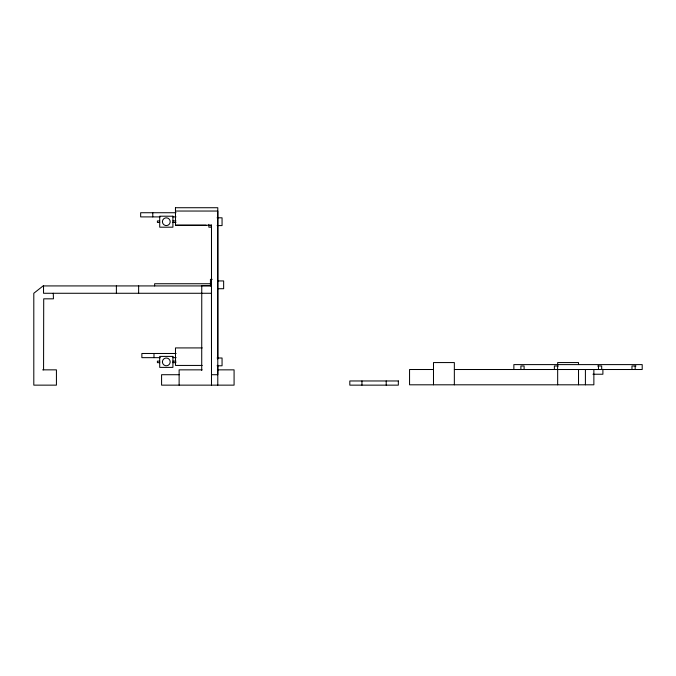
<?xml version="1.0" encoding="UTF-8"?>
<svg xmlns="http://www.w3.org/2000/svg" width="676" height="676" viewBox="0 0 676 676"><rect width="100%" height="100%" fill="white"/><g stroke="black" fill="none" stroke-linecap="round" stroke-linejoin="round"><path stroke-width="1.01" d="M217.79 218.23L217.79 207.726L175.481 207.726L175.481 211.039L217.79 211.047L217.79 385.143M211.487 347.92L211.495 225.243L175.481 225.243L175.481 207.726M217.79 365.26L217.79 374.715L211.495 374.715M217.79 358.956L217.79 218.847M43.568 369.848L43.712 298.826L53.446 298.826L53.269 293.274M175.997 212.729L140.659 212.729L140.659 216.903L160.17 216.903M172.828 216.903L175.997 216.903M217.097 217.807L222.058 217.807L222.058 225.59L217.097 225.59M159.705 220.934L157.407 220.934L157.407 222.463L159.705 222.463M172.912 220.934L175.988 220.934M172.912 222.463L175.988 222.463M175.481 225.243L206.07 225.243M212.205 279.34L210.439 279.34L210.439 285.923M217.689 280.937L223.646 280.937L223.646 288.72L217.689 288.72M210.439 283.734L154.635 283.734L154.635 285.923M43.534 285.923L211.487 285.923M211.487 293.274L43.534 293.274L43.534 285.585L33.8 293.274L33.8 385.143L56.429 385.143L56.429 369.848L42.63 369.848M202.225 347.92L175.481 347.92L175.481 365.437L202.234 365.437M176.14 353.48L141.867 353.48L141.867 357.655L160.322 357.655M172.98 357.655L176.14 357.655M217.097 358.001L222.058 358.001L222.058 365.784L217.097 365.784M159.705 361.128L157.407 361.128L157.407 362.657L159.705 362.657M172.912 361.128L175.988 361.128M172.912 362.657L175.988 362.657M558.427 365.995L554.379 365.995L554.379 369.51M597.635 365.995L601.682 365.995L601.682 369.51M636.015 365.995L631.959 365.995L631.959 369.51M433.493 369.51L409.555 369.51L409.555 384.805L593.866 384.805L593.866 369.51M454.348 369.51L642.2 369.51L642.2 364.601L513.861 364.601L513.861 369.51M202.09 369.848L179.123 369.848L179.123 385.143M217.376 369.848L234.082 369.848L234.082 385.143L161.581 385.143L161.581 374.715L179.258 374.715M592.979 374.234L602.899 374.234L602.899 369.282M635.17 365.995L635.17 369.51M598.471 365.995L598.471 369.51M585.408 369.51L585.408 384.805M578.521 364.584L578.521 362.564L557.666 362.564L557.666 364.584M578.521 369.637L578.521 384.805M557.666 369.51L557.666 384.805M557.59 365.995L557.59 369.51M524.103 369.51L524.103 365.995L520.892 365.995L520.892 369.51M454.348 384.805L454.348 362.564L433.493 362.564L433.493 384.805M386.207 380.968L386.207 385.143M361.947 380.968L361.947 385.143M211.487 385.143L211.487 285.585L201.761 285.585L201.718 370.355M211.149 224.778L211.149 227.195L208.85 227.195L208.85 224.356M153.993 353.48L153.993 357.655M152.784 212.729L152.784 216.903M138.631 285.923L138.631 293.274M116.39 285.923L116.39 293.274M162.426 221.415L162.426 221.956A3.895 3.895 0 0 0 168.324 225.032A3.895 3.895 0 0 0 168.341 218.382A3.895 3.895 0 0 0 162.426 221.415M162.426 361.609L162.417 362.15A3.895 3.895 0 0 0 168.316 365.226A3.895 3.895 0 0 0 168.341 358.576A3.895 3.895 0 0 0 162.426 361.609M172.912 216.21L159.705 216.21L159.705 227.195L172.912 227.195L172.912 216.21M172.912 356.404L159.705 356.404L159.705 367.389L172.912 367.389L172.912 356.404M398.341 380.968L349.813 380.968L349.813 385.143L398.341 385.143L398.341 380.968"/></g></svg>
